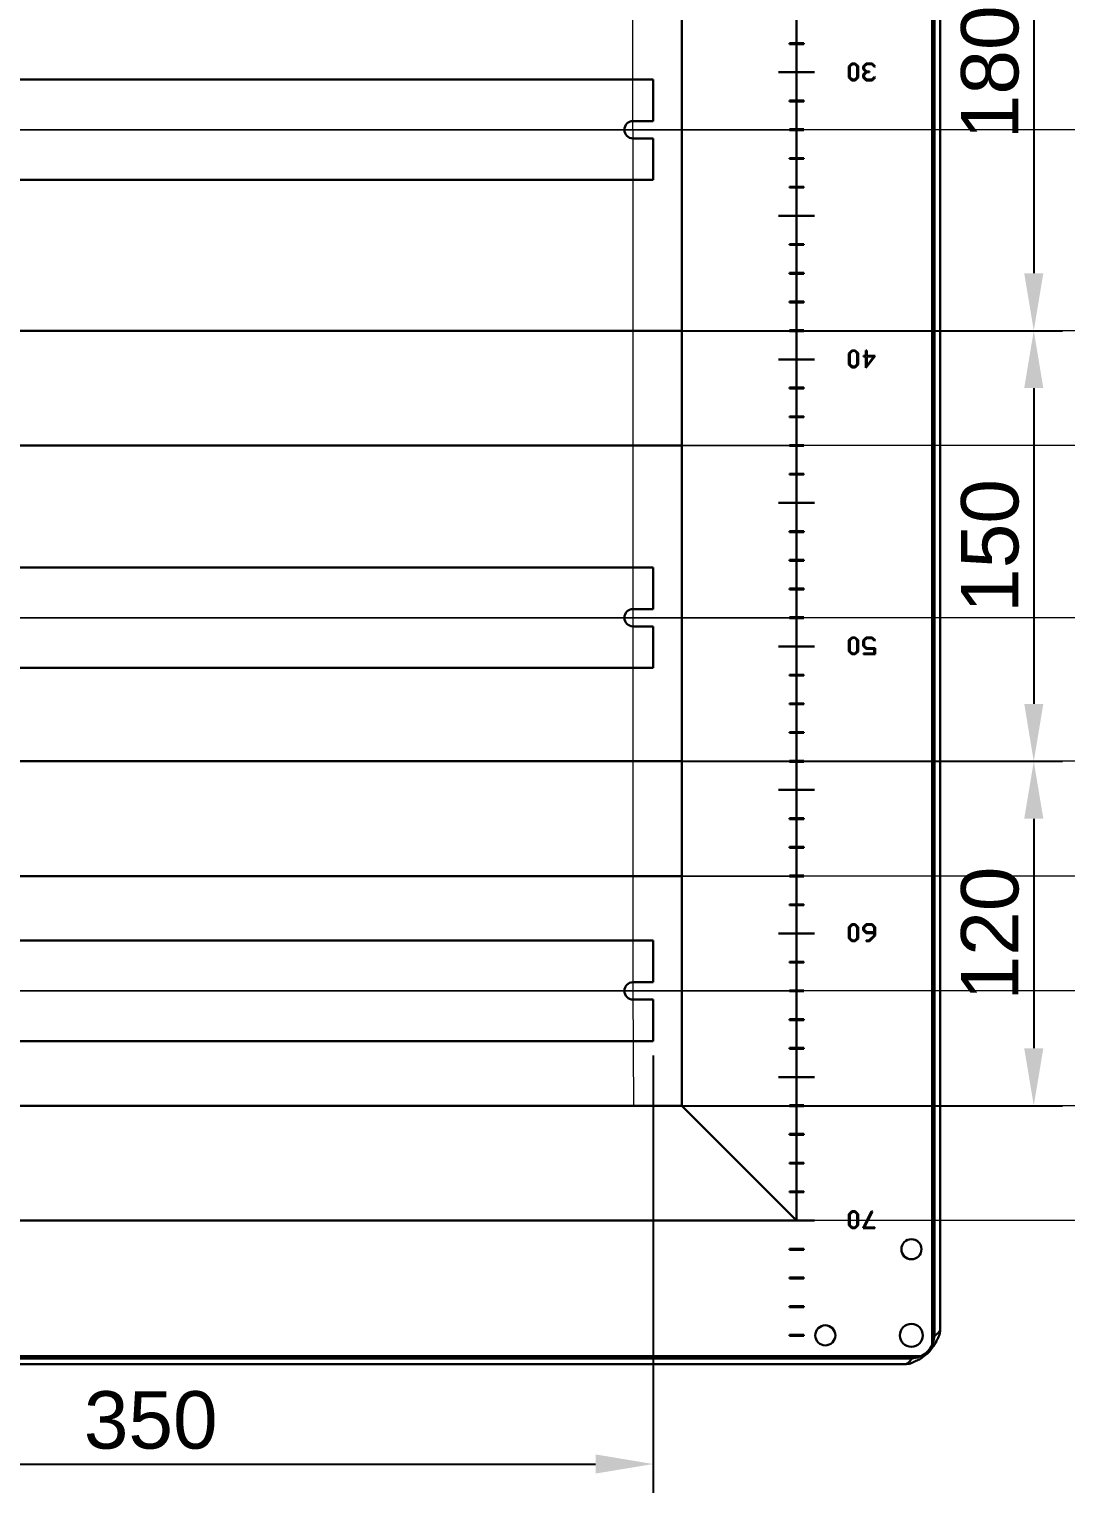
# Model space of a CAD drawing. Header units: millimetres. Extents: x 0 to 53000, y -591 to 24400.
# Drawn here: x 1350 to 1711, y 2430 to 2940 of the extents above; entities that cross this region are included whole.
import ezdxf

# ---------------------------------------------------------------- set-up
doc = ezdxf.new("R2010")
doc.units = ezdxf.units.MM
doc.layers.add('КК перф 40х60', color=6, linetype='Continuous', lineweight=30)
doc.layers.add('Основная', color=7, linetype='Continuous', lineweight=30)
doc.layers.add('Привязки', color=2, linetype='Continuous', lineweight=0, plot=False, transparency=0.8)
doc.layers.add('размеры', color=3, linetype='Continuous')
doc.styles.get("Standard").update_dxf_attribs({"font": 'arial.ttf'})
doc.dimstyles.new('ISO2', dxfattribs={"dimtxt": 20, "dimasz": 20, "dimexe": 10, "dimexo": 5, "dimgap": 5, "dimtad": 1, "dimdec": 4, "dimdsep": 46, "dimlunit": 6, "dimtxsty": 'Standard', "dimcen": 20, "dimadec": 0, "dimazin": 0, "dimtfac": 1, "dimtdec": 4, "dimtmove": 0, "dimatfit": 3, "dimfxl": 1, "dimtolj": 1, "dimtzin": 0, "dimarcsym": 0})

# ---------------------------------------------------------------- blocks, each defined once
blk = doc.blocks.new('*D141')
at = {"layer": 'Defpoints', "color": 0, "transparency": 16777216}
for p in [(1617.37, 3015), (0, 2835), (1700, 2835)]:
    blk.add_point(p, dxfattribs=at)
at = {"layer": 'размеры', "color": 0, "lineweight": -2, "transparency": 16777216}
for p, q in [((1622.37, 3015), (1710, 3015)), ((1700, 2995), (1700, 2855)), ((5, 2835), (1710, 2835))]:
    blk.add_line(p, q, dxfattribs=at)
at = {"layer": 'размеры', "color": 0, "transparency": 16777216}
for points in [[(1696.67, 2995), (1703.33, 2995), (1700, 3015)], [(1696.67, 2855), (1703.33, 2855), (1700, 2835)]]:
    blk.add_solid(points, dxfattribs=at)
at = {"layer": 'размеры', "color": 0, "transparency": 16777216, "insert": (1684.79, 2925), "char_height": 20, "attachment_point": 5, "rotation": 90}
blk.add_mtext('\\A1;180', dxfattribs=at)
blk = doc.blocks.new('*D142')
at = {"layer": 'Defpoints', "color": 0, "transparency": 16777216}
for p in [(1617.37, 2835), (0, 2685), (1700, 2685)]:
    blk.add_point(p, dxfattribs=at)
at = {"layer": 'размеры', "color": 0, "lineweight": -2, "transparency": 16777216}
for p, q in [((1622.37, 2835), (1710, 2835)), ((1700, 2815), (1700, 2705)), ((5, 2685), (1710, 2685))]:
    blk.add_line(p, q, dxfattribs=at)
at = {"layer": 'размеры', "color": 0, "transparency": 16777216}
for points in [[(1696.67, 2815), (1703.33, 2815), (1700, 2835)], [(1696.67, 2705), (1703.33, 2705), (1700, 2685)]]:
    blk.add_solid(points, dxfattribs=at)
at = {"layer": 'размеры', "color": 0, "transparency": 16777216, "insert": (1684.79, 2760), "char_height": 20, "attachment_point": 5, "rotation": 90}
blk.add_mtext('\\A1;150', dxfattribs=at)
blk = doc.blocks.new('*D143')
at = {"layer": 'Defpoints', "color": 0, "transparency": 16777216}
for p in [(1617.37, 2685), (0, 2565), (1700, 2565)]:
    blk.add_point(p, dxfattribs=at)
at = {"layer": 'размеры', "color": 0, "lineweight": -2, "transparency": 16777216}
for p, q in [((1622.37, 2685), (1710, 2685)), ((1700, 2665), (1700, 2585)), ((5, 2565), (1710, 2565))]:
    blk.add_line(p, q, dxfattribs=at)
at = {"layer": 'размеры', "color": 0, "transparency": 16777216}
for points in [[(1696.67, 2665), (1703.33, 2665), (1700, 2685)], [(1696.67, 2585), (1703.33, 2585), (1700, 2565)]]:
    blk.add_solid(points, dxfattribs=at)
at = {"layer": 'размеры', "color": 0, "transparency": 16777216, "insert": (1684.79, 2625), "char_height": 20, "attachment_point": 5, "rotation": 90}
blk.add_mtext('\\A1;120', dxfattribs=at)
blk = doc.blocks.new('*D144')
at = {"layer": 'Defpoints', "color": 0, "transparency": 16777216}
for p in [(1217.37, 2587.5), (1567.37, 2587.5), (1567.37, 2440.18)]:
    blk.add_point(p, dxfattribs=at)
at = {"layer": 'размеры', "color": 0, "lineweight": -2, "transparency": 16777216}
for p, q in [((1217.37, 2582.5), (1217.37, 2430.18)), ((1567.37, 2582.5), (1567.37, 2430.18)), ((1237.37, 2440.18), (1547.37, 2440.18))]:
    blk.add_line(p, q, dxfattribs=at)
at = {"layer": 'размеры', "color": 0, "transparency": 16777216}
for points in [[(1237.37, 2443.51), (1237.37, 2436.85), (1217.37, 2440.18)], [(1547.37, 2443.51), (1547.37, 2436.85), (1567.37, 2440.18)]]:
    blk.add_solid(points, dxfattribs=at)
at = {"layer": 'размеры', "color": 0, "transparency": 16777216, "insert": (1392.37, 2455.4), "char_height": 20, "attachment_point": 5}
blk.add_mtext('\\A1;350', dxfattribs=at)

msp = doc.modelspace()

# ---------------------------------------------------------------- linework, layer by layer
at = {"layer": 'КК перф 40х60'}
for p, q in [((1617.36885, 3175), (1617.36885, 2524.99999)), ((1577.36885, 2565), (1577.36885, 3135)), ((1207.33586, 2834.99999), (1577.33586, 2835.00002)), ((1207.33586, 2794.99999), (1577.33586, 2795.00002)), ((1207.36885, 2685), (1577.36885, 2685)), ((1207.36885, 2645), (1577.36885, 2645)), ((1207.36885, 2564.99999), (1577.36885, 2564.99999)), ((1577.36885, 2565), (1617.36885, 2524.99999)), ((1617.36885, 2524.99999), (1167.36885, 2524.99999))]:
    msp.add_line(p, q, dxfattribs=at)
at = {"layer": 'Основная', "linetype": 'Continuous'}
for p, q in [((1664.56883, 3219.32137), (1664.56883, 2480.67862)), ((1664.56883, 3219.32137), (1664.56883, 2480.67862)), ((1665.46884, 2484.86292), (1665.46884, 3215.13706)), ((1665.46884, 2484.86292), (1665.46884, 3215.13706)), ((1667.36885, 2486.78634), (1667.36885, 3213.21365)), ((1667.36885, 2486.78634), (1667.36885, 3213.21365)), ((1667.36885, 2487.10001), (1667.36885, 3212.89998)), ((1667.36885, 2487.10001), (1667.36885, 3212.89998)), ((1614.86884, 2935.15), (1614.86884, 2934.84999)), ((1619.86885, 2935.15), (1614.86884, 2935.15)), ((1614.86884, 2934.84999), (1619.86885, 2934.84999)), ((1619.86885, 2934.84999), (1619.86885, 2935.15)), ((1636.66328, 2928.11044), (1635.60336, 2927.06806)), ((1635.60336, 2927.06806), (1635.60336, 2923.24483)), ((1635.95667, 2927.02711), (1636.82356, 2927.89517)), ((1635.95667, 2923.32907), (1635.95667, 2927.02711)), ((1637.77702, 2928.11044), (1636.66328, 2928.11044)), ((1636.82356, 2927.89517), (1637.61558, 2927.89517)), ((1637.61558, 2927.89517), (1638.46024, 2927.05051)), ((1638.81239, 2927.09146), (1637.77702, 2928.11044)), ((1638.46024, 2927.05051), (1638.46024, 2923.30567)), ((1638.81239, 2923.22027), (1638.81239, 2927.09146)), ((1641.62599, 2928.11044), (1640.56606, 2927.06806)), ((1640.56606, 2927.06806), (1640.56606, 2926.06429)), ((1640.9182, 2926.98266), (1641.78861, 2927.83785)), ((1640.9182, 2926.14969), (1640.9182, 2926.98266)), ((1643.69204, 2928.11044), (1641.62599, 2928.11044)), ((1641.78861, 2927.83785), (1643.53057, 2927.83785)), ((1643.53057, 2927.83785), (1644.51679, 2926.91597)), ((1644.71217, 2927.08327), (1643.69204, 2928.11044)), ((1644.51679, 2926.91597), (1644.71217, 2927.08327)), ((1635.60336, 2923.24483), (1636.66446, 2922.19543)), ((1636.82474, 2922.45632), (1635.95667, 2923.32907)), ((1636.66446, 2922.19543), (1637.77468, 2922.19543)), ((1637.61441, 2922.45632), (1636.82474, 2922.45632)), ((1638.46024, 2923.30567), (1637.61441, 2922.45632)), ((1637.77468, 2922.19543), (1638.81239, 2923.22027)), ((1640.56606, 2926.06429), (1641.49613, 2925.1541)), ((1641.49613, 2925.1541), (1640.56606, 2924.24627)), ((1640.56606, 2924.24627), (1640.56606, 2923.24483)), ((1640.56606, 2923.24483), (1641.62716, 2922.19543)), ((1641.78861, 2925.29333), (1640.9182, 2926.14969)), ((1640.9182, 2924.15735), (1641.78861, 2925.01723)), ((1640.9182, 2923.3279), (1640.9182, 2924.15735)), ((1641.78861, 2922.46802), (1640.9182, 2923.3279)), ((1641.62716, 2922.19543), (1643.69085, 2922.19543)), ((1642.75845, 2925.29333), (1641.78861, 2925.29333)), ((1641.78861, 2925.01723), (1642.75845, 2925.01723)), ((1643.52941, 2922.46802), (1641.78861, 2922.46802)), ((1642.75845, 2925.01723), (1642.75845, 2925.29333)), ((1644.51798, 2923.39458), (1643.52941, 2922.46802)), ((1643.69085, 2922.19543), (1644.71217, 2923.22729)), ((1644.71217, 2923.22729), (1644.51798, 2923.39458)), ((1614.86884, 2915.14999), (1614.86884, 2914.85)), ((1619.86885, 2915.14999), (1614.86884, 2915.14999)), ((1614.86884, 2914.85), (1619.86885, 2914.85)), ((1619.86885, 2914.85), (1619.86885, 2915.14999)), ((1614.86884, 2905.14999), (1614.86884, 2904.84999)), ((1619.86885, 2905.14999), (1614.86884, 2905.14999)), ((1614.86884, 2904.84999), (1619.86885, 2904.84999)), ((1619.86885, 2904.84999), (1619.86885, 2905.14999)), ((1614.86884, 2895.14999), (1614.86884, 2894.84999)), ((1619.86885, 2895.14999), (1614.86884, 2895.14999)), ((1614.86884, 2894.84999), (1619.86885, 2894.84999)), ((1619.86885, 2894.84999), (1619.86885, 2895.14999)), ((1614.86884, 2885.14999), (1614.86884, 2884.85)), ((1619.86885, 2885.14999), (1614.86884, 2885.14999)), ((1614.86884, 2884.85), (1619.86885, 2884.85)), ((1619.86885, 2884.85), (1619.86885, 2885.14999)), ((1614.86884, 2865.14999), (1614.86884, 2864.84999)), ((1619.86885, 2865.14999), (1614.86884, 2865.14999)), ((1614.86884, 2864.84999), (1619.86885, 2864.84999)), ((1619.86885, 2864.84999), (1619.86885, 2865.14999)), ((1614.86884, 2855.14999), (1614.86884, 2854.84999)), ((1619.86885, 2855.14999), (1614.86884, 2855.14999)), ((1619.86885, 2854.84999), (1619.86885, 2855.14999)), ((1614.86884, 2854.84999), (1619.86885, 2854.84999)), ((1614.86884, 2845.14999), (1614.86884, 2844.84999)), ((1619.86885, 2845.14999), (1614.86884, 2845.14999)), ((1614.86884, 2844.84999), (1619.86885, 2844.84999)), ((1619.86885, 2844.84999), (1619.86885, 2845.14999)), ((1614.86884, 2835.14999), (1614.86884, 2834.84999)), ((1619.86885, 2835.14999), (1614.86884, 2835.14999)), ((1614.86884, 2834.84999), (1619.86885, 2834.84999)), ((1619.86885, 2834.84999), (1619.86885, 2835.14999)), ((1636.66328, 2828.13923), (1635.60336, 2827.09686)), ((1635.60336, 2827.09686), (1635.60336, 2823.27363)), ((1635.95667, 2827.05591), (1636.82356, 2827.92397)), ((1635.95667, 2823.35787), (1635.95667, 2827.05591)), ((1637.77702, 2828.13923), (1636.66328, 2828.13923)), ((1636.82356, 2827.92397), (1637.61558, 2827.92397)), ((1637.61558, 2827.92397), (1638.46024, 2827.07931)), ((1638.81239, 2827.12025), (1637.77702, 2828.13923)), ((1638.46024, 2827.07931), (1638.46024, 2823.33447)), ((1638.81239, 2823.24906), (1638.81239, 2827.12025)), ((1640.63158, 2826.29197), (1640.63158, 2826.01821)), ((1641.51836, 2826.29197), (1640.63158, 2826.29197)), ((1640.63158, 2826.01821), (1641.51836, 2826.01821)), ((1641.51836, 2828.13923), (1641.51836, 2826.29197)), ((1641.87167, 2828.13923), (1641.51836, 2828.13923)), ((1641.51836, 2822.07449), (1644.79291, 2826.29197)), ((1641.51836, 2826.01821), (1641.51836, 2822.07449)), ((1641.87167, 2826.29197), (1641.87167, 2828.13923)), ((1644.79291, 2826.29197), (1641.87167, 2826.29197)), ((1641.87167, 2826.02055), (1644.31324, 2826.02055)), ((1644.31324, 2826.02055), (1641.87167, 2822.61264)), ((1641.87167, 2822.61264), (1641.87167, 2826.02055)), ((1635.60336, 2823.27363), (1636.66446, 2822.22424)), ((1636.82474, 2822.48512), (1635.95667, 2823.35787)), ((1636.66446, 2822.22424), (1637.77468, 2822.22424)), ((1637.61441, 2822.48512), (1636.82474, 2822.48512)), ((1638.46024, 2823.33447), (1637.61441, 2822.48512)), ((1637.77468, 2822.22424), (1638.81239, 2823.24906)), ((1614.86884, 2815.14999), (1614.86884, 2814.85)), ((1619.86885, 2815.14999), (1614.86884, 2815.14999)), ((1614.86884, 2814.85), (1619.86885, 2814.85)), ((1619.86885, 2814.85), (1619.86885, 2815.14999)), ((1619.86885, 2805.14999), (1614.86884, 2805.14999)), ((1614.86884, 2805.14999), (1614.86884, 2804.84999)), ((1614.86884, 2804.84999), (1619.86885, 2804.84999)), ((1619.86885, 2804.84999), (1619.86885, 2805.14999)), ((1614.86884, 2795.14999), (1614.86884, 2794.85)), ((1619.86885, 2795.14999), (1614.86884, 2795.14999)), ((1614.86884, 2794.85), (1619.86885, 2794.85)), ((1619.86885, 2794.85), (1619.86885, 2795.14999)), ((1614.86884, 2785.14999), (1614.86884, 2784.84999)), ((1619.86885, 2785.14999), (1614.86884, 2785.14999)), ((1614.86884, 2784.84999), (1619.86885, 2784.84999)), ((1619.86885, 2784.84999), (1619.86885, 2785.14999)), ((1614.86884, 2765.15), (1614.86884, 2764.84999)), ((1619.86885, 2765.15), (1614.86884, 2765.15)), ((1614.86884, 2764.84999), (1619.86885, 2764.84999)), ((1619.86885, 2764.84999), (1619.86885, 2765.15)), ((1614.86884, 2755.14999), (1614.86884, 2754.84999)), ((1619.86885, 2755.14999), (1614.86884, 2755.14999)), ((1614.86884, 2754.84999), (1619.86885, 2754.84999)), ((1619.86885, 2754.84999), (1619.86885, 2755.14999)), ((1614.86884, 2745.14999), (1614.86884, 2744.84999)), ((1619.86885, 2745.14999), (1614.86884, 2745.14999)), ((1614.86884, 2744.84999), (1619.86885, 2744.84999)), ((1619.86885, 2744.84999), (1619.86885, 2745.14999)), ((1614.86884, 2735.14999), (1614.86884, 2734.85)), ((1619.86885, 2735.14999), (1614.86884, 2735.14999)), ((1614.86884, 2734.85), (1619.86885, 2734.85)), ((1619.86885, 2734.85), (1619.86885, 2735.14999)), ((1636.66328, 2728.16803), (1635.60336, 2727.12565)), ((1635.95667, 2727.0847), (1636.82356, 2727.95277)), ((1637.77702, 2728.16803), (1636.66328, 2728.16803)), ((1636.82356, 2727.95277), (1637.61558, 2727.95277)), ((1637.61558, 2727.95277), (1638.46024, 2727.10811)), ((1638.81239, 2727.14905), (1637.77702, 2728.16803)), ((1641.62599, 2728.16803), (1640.56606, 2727.12331)), ((1640.9182, 2727.04025), (1641.78861, 2727.89545)), ((1643.69204, 2728.16803), (1641.62599, 2728.16803)), ((1641.78861, 2727.89545), (1643.53057, 2727.89545)), ((1643.53057, 2727.89545), (1644.51679, 2726.97356)), ((1644.71217, 2727.14086), (1643.69204, 2728.16803)), ((1635.60336, 2727.12565), (1635.60336, 2723.30242)), ((1635.60336, 2723.30242), (1636.66446, 2722.25302)), ((1635.95667, 2723.38666), (1635.95667, 2727.0847)), ((1636.82474, 2722.51391), (1635.95667, 2723.38666)), ((1637.61441, 2722.51391), (1636.82474, 2722.51391)), ((1638.46024, 2723.36327), (1637.61441, 2722.51391)), ((1637.77468, 2722.25302), (1638.81239, 2723.27787)), ((1638.46024, 2727.10811), (1638.46024, 2723.36327)), ((1638.81239, 2723.27787), (1638.81239, 2727.14905)), ((1640.56606, 2727.12331), (1640.56606, 2725.17309)), ((1640.56606, 2725.17309), (1641.62482, 2724.12486)), ((1640.63158, 2722.52445), (1640.63158, 2722.25302)), ((1644.37526, 2722.52445), (1640.63158, 2722.52445)), ((1640.9182, 2725.26552), (1640.9182, 2727.04025)), ((1641.78861, 2724.40915), (1640.9182, 2725.26552)), ((1641.62482, 2724.12486), (1644.37526, 2724.12486)), ((1644.72737, 2724.40915), (1641.78861, 2724.40915)), ((1644.37526, 2724.12486), (1644.37526, 2722.52445)), ((1644.51679, 2726.97356), (1644.71217, 2727.14086)), ((1644.72737, 2722.25302), (1644.72737, 2724.40915)), ((1636.66446, 2722.25302), (1637.77468, 2722.25302)), ((1640.63158, 2722.25302), (1644.72737, 2722.25302)), ((1614.86884, 2715.15), (1614.86884, 2714.84999)), ((1619.86885, 2715.15), (1614.86884, 2715.15)), ((1614.86884, 2714.84999), (1619.86885, 2714.84999)), ((1619.86885, 2714.84999), (1619.86885, 2715.15)), ((1619.86885, 2705.14999), (1614.86884, 2705.14999)), ((1614.86884, 2705.14999), (1614.86884, 2704.84999)), ((1614.86884, 2704.84999), (1619.86885, 2704.84999)), ((1619.86885, 2704.84999), (1619.86885, 2705.14999)), ((1614.86884, 2695.14999), (1614.86884, 2694.85)), ((1619.86885, 2695.14999), (1614.86884, 2695.14999)), ((1614.86884, 2694.85), (1619.86885, 2694.85)), ((1619.86885, 2694.85), (1619.86885, 2695.14999)), ((1614.86884, 2685.15), (1614.86884, 2684.84999)), ((1619.86885, 2685.15), (1614.86884, 2685.15)), ((1614.86884, 2684.84999), (1619.86885, 2684.84999)), ((1619.86885, 2684.84999), (1619.86885, 2685.15)), ((1614.86884, 2665.14999), (1614.86884, 2664.85)), ((1619.86885, 2665.14999), (1614.86884, 2665.14999)), ((1614.86884, 2664.85), (1619.86885, 2664.85)), ((1619.86885, 2664.85), (1619.86885, 2665.14999)), ((1614.86884, 2655.15), (1614.86884, 2654.84999)), ((1619.86885, 2655.15), (1614.86884, 2655.15)), ((1614.86884, 2654.84999), (1619.86885, 2654.84999)), ((1619.86885, 2654.84999), (1619.86885, 2655.15)), ((1614.86884, 2645.14999), (1614.86884, 2644.85)), ((1619.86885, 2645.14999), (1614.86884, 2645.14999)), ((1614.86884, 2644.85), (1619.86885, 2644.85)), ((1619.86885, 2644.85), (1619.86885, 2645.14999)), ((1614.86884, 2635.15), (1614.86884, 2634.85)), ((1619.86885, 2635.15), (1614.86884, 2635.15)), ((1614.86884, 2634.85), (1619.86885, 2634.85)), ((1619.86885, 2634.85), (1619.86885, 2635.15)), ((1636.66328, 2628.19684), (1635.60336, 2627.15445)), ((1635.60336, 2627.15445), (1635.60336, 2623.33123)), ((1635.95667, 2627.11351), (1636.82356, 2627.98157)), ((1635.95667, 2623.41546), (1635.95667, 2627.11351)), ((1637.77702, 2628.19684), (1636.66328, 2628.19684)), ((1636.82356, 2627.98157), (1637.61558, 2627.98157)), ((1637.61558, 2627.98157), (1638.46024, 2627.1369)), ((1638.81239, 2627.17785), (1637.77702, 2628.19684)), ((1638.46024, 2627.1369), (1638.46024, 2623.39206)), ((1638.81239, 2623.30666), (1638.81239, 2627.17785)), ((1641.62599, 2628.19684), (1640.56606, 2627.15445)), ((1640.56606, 2627.15445), (1640.56606, 2626.15068)), ((1640.56606, 2626.15068), (1641.62716, 2625.10362)), ((1640.9182, 2627.11351), (1641.78977, 2627.98157)), ((1640.9182, 2626.27117), (1640.9182, 2627.11351)), ((1641.79095, 2625.40312), (1640.9182, 2626.27117)), ((1643.69204, 2628.19684), (1641.62599, 2628.19684)), ((1641.78977, 2627.98157), (1643.53057, 2627.98157)), ((1643.53057, 2627.98157), (1644.37526, 2627.1369)), ((1644.72737, 2627.17785), (1643.69204, 2628.19684)), ((1644.37526, 2627.1369), (1644.37526, 2625.40312)), ((1644.72737, 2624.24375), (1644.72737, 2627.17785)), ((1635.60336, 2623.33123), (1636.66446, 2622.28183)), ((1636.82474, 2622.54271), (1635.95667, 2623.41546)), ((1636.66446, 2622.28183), (1637.77468, 2622.28183)), ((1637.61441, 2622.54271), (1636.82474, 2622.54271)), ((1638.46024, 2623.39206), (1637.61441, 2622.54271)), ((1637.77468, 2622.28183), (1638.81239, 2623.30666)), ((1641.58505, 2622.55442), (1641.58505, 2622.28183)), ((1642.57594, 2622.55442), (1641.58505, 2622.55442)), ((1641.58505, 2622.28183), (1642.73622, 2622.28183)), ((1641.62716, 2625.10362), (1644.37526, 2625.10362)), ((1644.37526, 2625.40312), (1641.79095, 2625.40312)), ((1644.37526, 2624.33383), (1642.57594, 2622.55442)), ((1642.73622, 2622.28183), (1644.72737, 2624.24375)), ((1644.37526, 2625.10362), (1644.37526, 2624.33383)), ((1619.86885, 2615.14999), (1614.86884, 2615.14999)), ((1614.86884, 2615.14999), (1614.86884, 2614.85)), ((1614.86884, 2614.85), (1619.86885, 2614.85)), ((1619.86885, 2614.85), (1619.86885, 2615.14999)), ((1614.86884, 2605.15), (1614.86884, 2604.84999)), ((1619.86885, 2605.15), (1614.86884, 2605.15)), ((1614.86884, 2604.84999), (1619.86885, 2604.84999)), ((1619.86885, 2604.84999), (1619.86885, 2605.15)), ((1614.86884, 2595.14999), (1614.86884, 2594.85)), ((1619.86885, 2595.14999), (1614.86884, 2595.14999)), ((1619.86885, 2594.85), (1619.86885, 2595.14999)), ((1614.86884, 2594.85), (1619.86885, 2594.85)), ((1614.86884, 2585.15), (1614.86884, 2584.84998)), ((1619.86885, 2585.15), (1614.86884, 2585.15)), ((1614.86884, 2584.84998), (1619.86885, 2584.84998)), ((1619.86885, 2584.84998), (1619.86885, 2585.15)), ((1614.86884, 2565.14999), (1614.86884, 2564.85)), ((1619.86885, 2565.14999), (1614.86884, 2565.14999)), ((1614.86884, 2564.85), (1619.86885, 2564.85)), ((1619.86885, 2564.85), (1619.86885, 2565.14999)), ((1619.86885, 2555.15), (1614.86884, 2555.15)), ((1614.86884, 2555.15), (1614.86884, 2554.84998)), ((1614.86884, 2554.84998), (1619.86885, 2554.84998)), ((1619.86885, 2554.84998), (1619.86885, 2555.15)), ((1614.86884, 2545.14998), (1614.86884, 2544.84999)), ((1619.86885, 2545.14998), (1614.86884, 2545.14998)), ((1614.86884, 2544.84999), (1619.86885, 2544.84999)), ((1619.86885, 2544.84999), (1619.86885, 2545.14998)), ((1614.86884, 2535.14999), (1614.86884, 2534.85)), ((1619.86885, 2535.14999), (1614.86884, 2535.14999)), ((1614.86884, 2534.85), (1619.86885, 2534.85)), ((1619.86885, 2534.85), (1619.86885, 2535.14999)), ((1636.66328, 2528.22563), (1635.60336, 2527.18323)), ((1635.60336, 2527.18323), (1635.60336, 2523.36001)), ((1635.95667, 2527.14232), (1636.82356, 2528.01037)), ((1635.95667, 2523.44427), (1635.95667, 2527.14232)), ((1637.77702, 2528.22563), (1636.66328, 2528.22563)), ((1636.82356, 2528.01037), (1637.61558, 2528.01037)), ((1637.61558, 2528.01037), (1638.46024, 2527.16571)), ((1638.81239, 2527.20666), (1637.77702, 2528.22563)), ((1638.46024, 2527.16571), (1638.46024, 2523.42087)), ((1638.81239, 2523.33546), (1638.81239, 2527.20666)), ((1643.50133, 2528.22563), (1640.52629, 2522.31061)), ((1640.95681, 2522.58322), (1643.7669, 2528.11918)), ((1643.7669, 2528.11918), (1643.50133, 2528.22563)), ((1635.60336, 2523.36001), (1636.66446, 2522.31061)), ((1636.82474, 2522.5715), (1635.95667, 2523.44427)), ((1636.66446, 2522.31061), (1637.77468, 2522.31061)), ((1637.61441, 2522.5715), (1636.82474, 2522.5715)), ((1638.46024, 2523.42087), (1637.61441, 2522.5715)), ((1637.77468, 2522.31061), (1638.81239, 2523.33546)), ((1640.52629, 2522.31061), (1644.66538, 2522.31061)), ((1644.66538, 2522.58322), (1640.95681, 2522.58322)), ((1644.66538, 2522.31061), (1644.66538, 2522.58322)), ((1614.86884, 2515.14998), (1614.86884, 2514.84999)), ((1619.86885, 2515.14998), (1614.86884, 2515.14998)), ((1614.86884, 2514.84999), (1619.86885, 2514.84999)), ((1619.86885, 2514.84999), (1619.86885, 2515.14998)), ((1614.86884, 2505.14999), (1614.86884, 2504.85)), ((1619.86885, 2505.14999), (1614.86884, 2505.14999)), ((1614.86884, 2504.85), (1619.86885, 2504.85)), ((1619.86885, 2504.85), (1619.86885, 2505.14999)), ((1614.86884, 2495.15), (1614.86884, 2494.84998)), ((1619.86885, 2495.15), (1614.86884, 2495.15)), ((1614.86884, 2494.84998), (1619.86885, 2494.84998)), ((1619.86885, 2494.84998), (1619.86885, 2495.15)), ((1614.86884, 2485.14998), (1614.86884, 2484.84999)), ((1619.86885, 2485.14998), (1614.86884, 2485.14998)), ((1614.86884, 2484.84999), (1619.86885, 2484.84999)), ((1619.86885, 2484.84999), (1619.86885, 2485.14998)), ((1661.6902, 2477.79998), (1123.04749, 2477.79998)), ((1661.6902, 2477.79998), (1123.04749, 2477.79998)), ((1127.2318, 2476.89998), (1657.50589, 2476.89998)), ((1127.2318, 2476.89998), (1657.50589, 2476.89998)), ((1129.15518, 2474.99999), (1655.58251, 2474.99999)), ((1129.15518, 2474.99999), (1655.58251, 2474.99999)), ((1129.46885, 2474.99999), (1655.27856, 2474.99999)), ((1129.46885, 2474.99999), (1655.27856, 2474.99999))]:
    msp.add_line(p, q, dxfattribs=at)
at = {"layer": 'Основная'}
for p, q in [((1567.36884, 2922.49998), (1217.36884, 2922.49998)), ((1567.36884, 2922.49998), (1567.36884, 2907.99998)), ((1611.11885, 2924.99999), (1623.61885, 2924.99999)), ((1567.36884, 2907.99998), (1560.36884, 2907.99998)), ((1560.36884, 2901.99998), (1567.36884, 2901.99998)), ((1567.36884, 2901.99998), (1567.36884, 2887.49998)), ((1217.36884, 2887.49998), (1567.36884, 2887.49998)), ((1611.11885, 2874.99999), (1623.61885, 2874.99999)), ((1611.11885, 2824.99999), (1623.61885, 2824.99999)), ((1611.11885, 2774.99999), (1623.61885, 2774.99999)), ((1567.36884, 2752.49999), (1217.36884, 2752.49998)), ((1567.36884, 2752.49999), (1567.36884, 2737.99999)), ((1567.36884, 2737.99999), (1560.36884, 2737.99999)), ((1560.36884, 2731.99999), (1567.36884, 2731.99999)), ((1567.36884, 2731.99999), (1567.36884, 2717.49999)), ((1611.11885, 2725), (1623.61885, 2725)), ((1217.36884, 2717.49998), (1567.36884, 2717.49998)), ((1611.11885, 2675), (1623.61885, 2675)), ((1217.36884, 2622.5), (1567.36884, 2622.5)), ((1567.36884, 2622.5), (1567.36884, 2608)), ((1611.11885, 2625), (1623.61885, 2625)), ((1567.36884, 2608), (1560.36884, 2608)), ((1560.36884, 2602), (1567.36884, 2602)), ((1567.36884, 2602), (1567.36884, 2587.5)), ((1217.36884, 2587.5), (1567.36884, 2587.5)), ((1611.11885, 2575), (1623.61885, 2575)), ((1611.11885, 2525), (1623.61885, 2525))]:
    msp.add_line(p, q, dxfattribs=at)
at = {"layer": 'Основная', "linetype": 'Continuous'}
for centre, radius in [((1657.36885, 2514.99999), 3.5), ((1657.36885, 2514.99999), 3.5), ((1627.36885, 2484.99999), 3.5), ((1627.36885, 2484.99999), 3.5), ((1657.36885, 2484.99999), 4), ((1657.36885, 2484.99999), 4), ((1657.36885, 2484.99999), 4), ((1657.36885, 2484.99999), 4)]:
    msp.add_circle(centre, radius, dxfattribs=at)
at = {"layer": 'Основная'}
for centre, start, end in [((1560.36884, 2904.99998), 90, 180), ((1560.36884, 2904.99998), 180, 270), ((1560.36884, 2734.99999), 90, 180), ((1560.36884, 2734.99999), 180, 270), ((1560.36884, 2605), 90, 180), ((1560.36884, 2605), 180, 270)]:
    msp.add_arc(centre, 3, start, end, dxfattribs=at)
at = {"layer": 'Основная', "linetype": 'Continuous'}
for centre, radius, start, end in [((1657.36885, 2484.99999), 8, 274.9680091, 355.0319909), ((1657.36885, 2484.99999), 8, 274.9680091, 355.0319909), ((1667.33128, 2484.134), 2, 158.6251722, 175.0319909), ((1667.33128, 2484.134), 2, 158.6251722, 175.0319909), ((1657.65885, 2484.70999), 8, 300.2597234, 329.7402766), ((1657.65885, 2484.70999), 8, 300.2597234, 329.7402766), ((1658.23484, 2475.03756), 2, 94.9680091, 111.3748278), ((1658.23484, 2475.03756), 2, 94.9680091, 111.3748278)]:
    msp.add_arc(centre, radius, start, end, dxfattribs=at)
for points, knots in [([(1664.56883, 2480.67862), (1664.76993, 2480.90901), (1665.17204, 2481.36969), (1665.80464, 2482.26473), (1666.08519, 2482.99656), (1666.25901, 2483.45)], [0, 0, 0, 0, 0.275666918, 0.551216233, 1, 1, 1, 1]), ([(1664.56883, 2480.67862), (1664.76993, 2480.90901), (1665.17204, 2481.36969), (1665.80464, 2482.26473), (1666.08519, 2482.99656), (1666.25901, 2483.45)], [0, 0, 0, 0, 0.275666918, 0.551216233, 1, 1, 1, 1]), ([(1665.46884, 2484.86292), (1665.53003, 2484.90879), (1665.62181, 2484.97758), (1665.74327, 2485.06928), (1665.83373, 2485.13802), (1665.92331, 2485.20678), (1666.01185, 2485.27551), (1666.0991, 2485.34427), (1666.1849, 2485.413), (1666.26901, 2485.48177), (1666.35127, 2485.55053), (1666.43149, 2485.61927), (1666.50946, 2485.688), (1666.58501, 2485.75675), (1666.65793, 2485.82551), (1666.72811, 2485.89426), (1666.79535, 2485.96298), (1666.85947, 2486.03175), (1666.92039, 2486.10049), (1666.97789, 2486.16925), (1667.03192, 2486.238), (1667.08228, 2486.30673), (1667.12886, 2486.37548), (1667.17164, 2486.44423), (1667.21037, 2486.51299), (1667.24513, 2486.58174), (1667.27567, 2486.65047), (1667.30207, 2486.71922), (1667.32415, 2486.78798), (1667.34194, 2486.85673), (1667.35528, 2486.92549), (1667.36624, 2487.00654), (1667.36787, 2487.06473), (1667.36885, 2487.10001)], [0, 0, 0, 0, 0.061496703, 0.092230351, 0.122966846, 0.153699918, 0.184425596, 0.215158567, 0.245893305, 0.276621049, 0.307352626, 0.338089429, 0.368817703, 0.399551418, 0.430282148, 0.461015953, 0.491743078, 0.522474047, 0.553206781, 0.583937695, 0.614673175, 0.645399355, 0.676131928, 0.70686479, 0.737596402, 0.768330775, 0.799056925, 0.829791094, 0.860522439, 0.891255148, 0.921988254, 0.952716725, 1, 1, 1, 1]), ([(1665.46884, 2484.86292), (1665.53003, 2484.90879), (1665.62181, 2484.97758), (1665.74327, 2485.06928), (1665.83373, 2485.13802), (1665.92331, 2485.20678), (1666.01185, 2485.27551), (1666.0991, 2485.34427), (1666.1849, 2485.413), (1666.26901, 2485.48177), (1666.35127, 2485.55053), (1666.43149, 2485.61927), (1666.50946, 2485.688), (1666.58501, 2485.75675), (1666.65793, 2485.82551), (1666.72811, 2485.89426), (1666.79535, 2485.96298), (1666.85947, 2486.03175), (1666.92039, 2486.10049), (1666.97789, 2486.16925), (1667.03192, 2486.238), (1667.08228, 2486.30673), (1667.12886, 2486.37548), (1667.17164, 2486.44423), (1667.21037, 2486.51299), (1667.24513, 2486.58174), (1667.27567, 2486.65047), (1667.30207, 2486.71922), (1667.32415, 2486.78798), (1667.34194, 2486.85673), (1667.35528, 2486.92549), (1667.36624, 2487.00654), (1667.36787, 2487.06473), (1667.36885, 2487.10001)], [0, 0, 0, 0, 0.061496703, 0.092230351, 0.122966846, 0.153699918, 0.184425596, 0.215158567, 0.245893305, 0.276621049, 0.307352626, 0.338089429, 0.368817703, 0.399551418, 0.430282148, 0.461015953, 0.491743078, 0.522474047, 0.553206781, 0.583937695, 0.614673175, 0.645399355, 0.676131928, 0.70686479, 0.737596402, 0.768330775, 0.799056925, 0.829791094, 0.860522439, 0.891255148, 0.921988254, 0.952716725, 1, 1, 1, 1]), ([(1666.25901, 2483.45), (1666.4486, 2483.77825), (1666.82748, 2484.43423), (1667.26269, 2485.54554), (1667.32981, 2486.33002), (1667.36885, 2486.78634)], [0, 0, 0, 0, 0.295276058, 0.590082674, 1, 1, 1, 1]), ([(1666.25901, 2483.45), (1666.4486, 2483.77825), (1666.82748, 2484.43423), (1667.26269, 2485.54554), (1667.32981, 2486.33002), (1667.36885, 2486.78634)], [0, 0, 0, 0, 0.295276058, 0.590082674, 1, 1, 1, 1]), ([(1658.91885, 2476.1098), (1659.19853, 2476.21275), (1659.75805, 2476.41869), (1660.71066, 2476.94251), (1661.31611, 2477.47251), (1661.6902, 2477.79998)], [0, 0, 0, 0, 0.2763603285, 0.5528809945, 1, 1, 1, 1]), ([(1658.91885, 2476.1098), (1659.19853, 2476.21275), (1659.75805, 2476.41869), (1660.71066, 2476.94251), (1661.31611, 2477.47251), (1661.6902, 2477.79998)], [0, 0, 0, 0, 0.2763603285, 0.5528809945, 1, 1, 1, 1]), ([(1655.27856, 2474.99999), (1655.32431, 2475.00162), (1655.39292, 2475.00406), (1655.48434, 2475.0193), (1655.55288, 2475.03468), (1655.62147, 2475.05457), (1655.69001, 2475.0787), (1655.75855, 2475.10713), (1655.82714, 2475.13969), (1655.89566, 2475.17645), (1655.96426, 2475.21715), (1656.03279, 2475.26186), (1656.10133, 2475.31037), (1656.16992, 2475.36256), (1656.23847, 2475.41838), (1656.30699, 2475.47769), (1656.37559, 2475.54025), (1656.44412, 2475.60603), (1656.5127, 2475.67483), (1656.58124, 2475.74651), (1656.6498, 2475.82086), (1656.71833, 2475.89777), (1656.78692, 2475.97696), (1656.85544, 2476.05838), (1656.92404, 2476.14168), (1656.99258, 2476.22681), (1657.06112, 2476.31352), (1657.1297, 2476.40157), (1657.19824, 2476.49081), (1657.26679, 2476.58101), (1657.33537, 2476.67193), (1657.41504, 2476.77827), (1657.47189, 2476.85444), (1657.50589, 2476.89998)], [0, 0, 0, 0, 0.061598475, 0.092376479, 0.12315594, 0.153938957, 0.18471734, 0.215495391, 0.2462769, 0.277055879, 0.307837045, 0.33861819, 0.369397047, 0.400178145, 0.430955511, 0.461738092, 0.492517151, 0.523294834, 0.554079486, 0.584858877, 0.615635863, 0.646415595, 0.677197353, 0.707977163, 0.738756424, 0.769534451, 0.800313497, 0.831097944, 0.861876802, 0.892655212, 0.923438513, 0.954217732, 1, 1, 1, 1]), ([(1655.27856, 2474.99999), (1655.32431, 2475.00162), (1655.39292, 2475.00406), (1655.48434, 2475.0193), (1655.55288, 2475.03468), (1655.62147, 2475.05457), (1655.69001, 2475.0787), (1655.75855, 2475.10713), (1655.82714, 2475.13969), (1655.89566, 2475.17645), (1655.96426, 2475.21715), (1656.03279, 2475.26186), (1656.10133, 2475.31037), (1656.16992, 2475.36256), (1656.23847, 2475.41838), (1656.30699, 2475.47769), (1656.37559, 2475.54025), (1656.44412, 2475.60603), (1656.5127, 2475.67483), (1656.58124, 2475.74651), (1656.6498, 2475.82086), (1656.71833, 2475.89777), (1656.78692, 2475.97696), (1656.85544, 2476.05838), (1656.92404, 2476.14168), (1656.99258, 2476.22681), (1657.06112, 2476.31352), (1657.1297, 2476.40157), (1657.19824, 2476.49081), (1657.26679, 2476.58101), (1657.33537, 2476.67193), (1657.41504, 2476.77827), (1657.47189, 2476.85444), (1657.50589, 2476.89998)], [0, 0, 0, 0, 0.061598475, 0.092376479, 0.12315594, 0.153938957, 0.18471734, 0.215495391, 0.2462769, 0.277055879, 0.307837045, 0.33861819, 0.369397047, 0.400178145, 0.430955511, 0.461738092, 0.492517151, 0.523294834, 0.554079486, 0.584858877, 0.615635863, 0.646415595, 0.677197353, 0.707977163, 0.738756424, 0.769534451, 0.800313497, 0.831097944, 0.861876802, 0.892655212, 0.923438513, 0.954217732, 1, 1, 1, 1]), ([(1655.58251, 2474.99999), (1655.91076, 2475.02071), (1656.56675, 2475.06211), (1657.67805, 2475.41012), (1658.46254, 2475.85249), (1658.91885, 2476.1098)], [0, 0, 0, 0, 0.295274865, 0.590082953, 1, 1, 1, 1]), ([(1655.58251, 2474.99999), (1655.91076, 2475.02071), (1656.56675, 2475.06211), (1657.67805, 2475.41012), (1658.46254, 2475.85249), (1658.91885, 2476.1098)], [0, 0, 0, 0, 0.295274865, 0.590082953, 1, 1, 1, 1])]:
    msp.add_open_spline(points, degree=3, knots=knots, dxfattribs=at)
at = {"layer": 'Привязки'}
for p, q in [((1560.36884, 2904.99999), (1560.36886, 3075)), ((3873, 2904.99999), (371.49998, 2904.99999)), ((1169.86885, 2904.99999), (1614.86884, 2904.99999)), ((1560.36884, 2904.99999), (1560.36884, 2735)), ((3873, 2834.99999), (371.49998, 2834.99999)), ((1169.86885, 2834.99999), (1614.86884, 2834.99999)), ((3873, 2794.99999), (371.49998, 2794.99999)), ((1169.86885, 2794.99999), (1614.86884, 2794.99999)), ((3873, 2735), (371.49998, 2735)), ((1169.86885, 2735), (1614.86884, 2735)), ((1560.36884, 2735), (1560.36884, 2605)), ((3873, 2685), (371.49998, 2685)), ((1169.86885, 2685), (1614.86884, 2685)), ((3873, 2645), (371.49998, 2645)), ((1169.86885, 2645), (1614.86884, 2645)), ((3873, 2605), (371.49998, 2605)), ((1169.86885, 2605), (1614.86884, 2605)), ((1224.36884, 2605), (1560.36884, 2605)), ((1560.36884, 2605), (1560.57379, 2564.99999)), ((3873, 2565), (371.49998, 2565)), ((3873, 2525), (371.49998, 2525))]:
    msp.add_line(p, q, dxfattribs=at)

# ---------------------------------------------------------------- dimensions: what is measured, and where the dimension line sits
at = {"layer": 'размеры'}
for base, p1, p2, picture, middle in [((1700, 2834.99999), (1617.36885, 3014.99999), (0, 2834.99999), '*D141', (1684.78854, 2924.99999)), ((1700, 2685), (1617.36885, 2834.99999), (0, 2685), '*D142', (1684.78854, 2759.99999)), ((1700, 2565), (1617.36885, 2685), (0, 2565), '*D143', (1684.78854, 2625))]:
    dim = msp.add_linear_dim(base=base, p1=p1, p2=p2, angle=90, dimstyle='ISO2', dxfattribs=at)
    dim.commit()
    dim.dimension.update_dxf_attribs({"geometry": picture, "text_midpoint": middle})
dim = msp.add_linear_dim(base=(1567.36884, 2440.17854), p1=(1217.36884, 2587.5), p2=(1567.36884, 2587.5), dimstyle='ISO2', dxfattribs=at)
dim.commit()
dim.dimension.update_dxf_attribs({"geometry": '*D144', "text_midpoint": (1392.36884, 2455.39682)})

doc.saveas('drawing.dxf')
